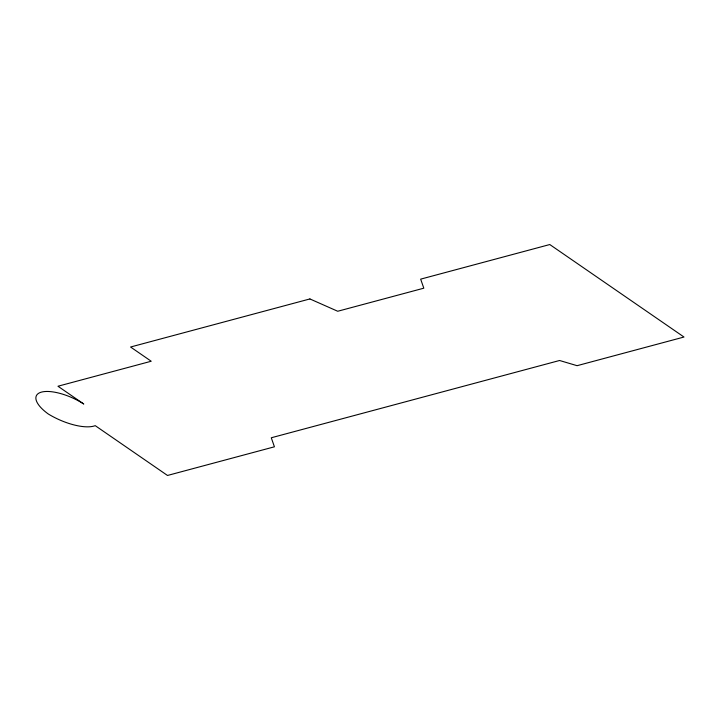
<?xml version="1.0" encoding="UTF-8"?>
<svg xmlns="http://www.w3.org/2000/svg" width="720" height="720" viewBox="0 0 720 720"><rect width="100%" height="100%" fill="white"/><g stroke="black" fill="none" stroke-linecap="round" stroke-linejoin="round"><path stroke-width="1.08" d="M309.906 298.944L130.563 347.013L151.218 361.242L57.96 386.235L83.772 404.019A34.164 13.077 24.5 0 0 41.337 392.148A34.164 13.077 24.5 0 0 48.312 414.009A38.439 14.706 24.5 0 0 95.229 425.655L167.499 475.461L274.428 446.805L271.278 437.769L559.575 360.495L577.08 365.688L684 337.032L549.783 244.539L420.66 279.144L423.81 288.189L337.725 311.256L309.906 298.944"/></g></svg>
